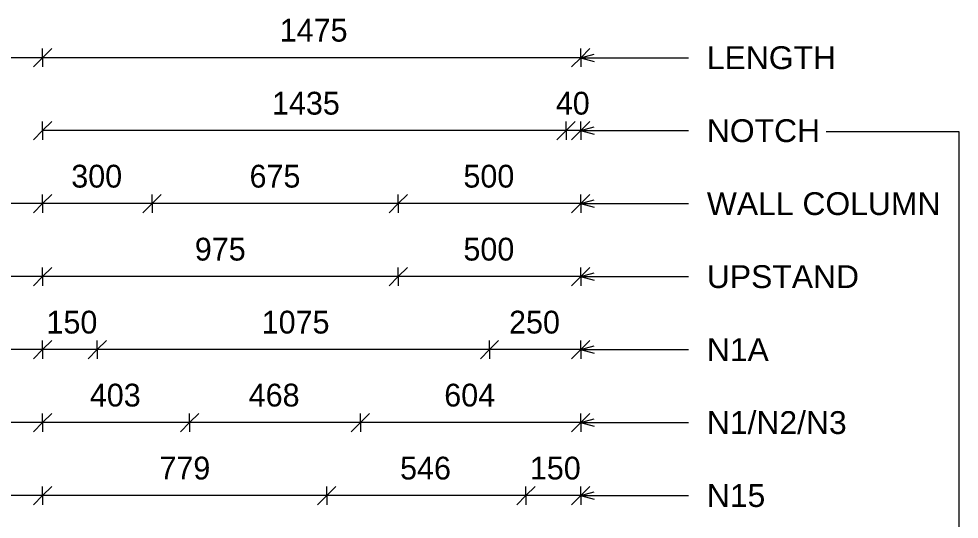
# Model space of a CAD drawing. Header units: millimetres. Extents: x -7945 to 7565, y 1067 to 22619.
# Drawn here: x -6529 to -3951, y 21248 to 22619 of the extents above; entities that cross this region are included whole.
import ezdxf

# ---------------------------------------------------------------- set-up
doc = ezdxf.new("R2010")
doc.units = ezdxf.units.MM
for name, color, linetype, lineweight in [('A-ANNO-DIMS', 211, 'Continuous', 9), ('A-ANNO-DIMS-25', 211, 'Continuous', 9), ('A-DETL-MBND', 5, 'Continuous', 18), ('G-ANNO-TEXT', 231, 'Continuous', 9)]:
    doc.layers.add(name, color=color, linetype=linetype, lineweight=lineweight)
doc.styles.add('Arial', font='arial.ttf', dxfattribs={"height": 62.5})
doc.styles.add('Nirmala UI Semilight', font='NirmalaS.ttf', dxfattribs={"height": 62.5})
doc.dimstyles.new('Arrow_Filled_-_2_5_NI_UI', dxfattribs={"dimscale": 304.8, "dimtxt": 65.460247, "dimasz": 0.164042, "dimexe": 0.082021, "dimexo": 0.0625, "dimgap": 0.082021, "dimtad": 1, "dimdec": 4, "dimzin": 0, "dimdsep": 46, "dimtxsty": 'Nirmala UI Semilight', "dimblk1": 'OBLIQUE', "dimblk2": 'OBLIQUE', "dimsah": 1, "dimcen": 0.09, "dimazin": 0, "dimtfac": 1, "dimtdec": 4, "dimtix": 1, "dimtmove": 0, "dimatfit": 3, "dimfxl": 0.082021, "dimfxlon": 1, "dimtvp": 1, "dimtolj": 1, "dimtzin": 0, "dimarcsym": 2})

# ---------------------------------------------------------------- blocks, each defined once
blk = doc.blocks.new('DIMBLOCK9-Elevation Top')
at = {"layer": 'A-ANNO-DIMS-25'}
for p, q in [((-5592.8, 21512.8), (-5567.8, 21537.8)), ((-5592.8, 21512.8), (-5592.8, 21537.8)), ((-4988.8, 21512.8), (-4963.8, 21537.8)), ((-4988.8, 21512.8), (-4988.8, 21537.8)), ((-5592.8, 21512.8), (-5617.8, 21487.8)), ((-4988.8, 21512.8), (-5592.8, 21512.8)), ((-5592.8, 21512.8), (-5592.8, 21487.8)), ((-4988.8, 21512.8), (-5013.8, 21487.8)), ((-4988.8, 21512.8), (-4988.8, 21487.8))]:
    blk.add_line(p, q, dxfattribs=at)
at = {"layer": 'A-ANNO-DIMS-25', "color": 0, "insert": (-5362.8, 21619.3), "char_height": 62.5, "width": 172.815, "attachment_point": 1, "line_spacing_factor": 1.142579, "style": 'Nirmala UI Semilight'}
blk.add_mtext('604', dxfattribs=at)
blk = doc.blocks.new('_Oblique')
at = {"color": 0, "linetype": 'ByBlock', "lineweight": -2}
blk.add_line((-0.5, -0.5), (0.5, 0.5), dxfattribs=at)
blk = doc.blocks.new('DIMBLOCK10-Elevation Top')
at = {"layer": 'A-ANNO-DIMS-25'}
for p, q in [((-6060.8, 21512.8), (-6035.8, 21537.8)), ((-6060.8, 21512.8), (-6060.8, 21537.8)), ((-5592.8, 21512.8), (-5567.8, 21537.8)), ((-5592.8, 21512.8), (-5592.8, 21537.8)), ((-6060.8, 21512.8), (-6085.8, 21487.8)), ((-5592.8, 21512.8), (-6060.8, 21512.8)), ((-6060.8, 21512.8), (-6060.8, 21487.8)), ((-5592.8, 21512.8), (-5617.8, 21487.8)), ((-5592.8, 21512.8), (-5592.8, 21487.8))]:
    blk.add_line(p, q, dxfattribs=at)
at = {"layer": 'A-ANNO-DIMS-25', "color": 0, "insert": (-5898.8, 21619.3), "char_height": 62.5, "width": 172.815, "attachment_point": 1, "line_spacing_factor": 1.142579, "style": 'Nirmala UI Semilight'}
blk.add_mtext('468', dxfattribs=at)
blk = doc.blocks.new('DIMBLOCK11-Elevation Top')
at = {"layer": 'A-ANNO-DIMS-25'}
for p, q in [((-6463.8, 21512.8), (-6438.8, 21537.8)), ((-6463.8, 21512.8), (-6463.8, 21537.8)), ((-6060.8, 21512.8), (-6035.8, 21537.8)), ((-6060.8, 21512.8), (-6060.8, 21537.8)), ((-6463.8, 21512.8), (-6488.8, 21487.8)), ((-6060.8, 21512.8), (-6463.8, 21512.8)), ((-6463.8, 21512.8), (-6463.8, 21487.8)), ((-6060.8, 21512.8), (-6085.8, 21487.8)), ((-6060.8, 21512.8), (-6060.8, 21487.8))]:
    blk.add_line(p, q, dxfattribs=at)
at = {"layer": 'A-ANNO-DIMS-25', "color": 0, "insert": (-6334.3, 21619.3), "char_height": 62.5, "width": 172.815, "attachment_point": 1, "line_spacing_factor": 1.142579, "style": 'Nirmala UI Semilight'}
blk.add_mtext('403', dxfattribs=at)
blk = doc.blocks.new('DIMBLOCK12-Elevation Top')
at = {"layer": 'A-ANNO-DIMS-25'}
for p, q in [((-5238.8, 21712.8), (-5213.8, 21737.8)), ((-5238.8, 21712.8), (-5238.8, 21737.8)), ((-4988.8, 21712.8), (-4963.8, 21737.8)), ((-4988.8, 21712.8), (-4988.8, 21737.8)), ((-5238.8, 21712.8), (-5263.8, 21687.8)), ((-4988.8, 21712.8), (-5238.8, 21712.8)), ((-5238.8, 21712.8), (-5238.8, 21687.8)), ((-4988.8, 21712.8), (-5013.8, 21687.8)), ((-4988.8, 21712.8), (-4988.8, 21687.8))]:
    blk.add_line(p, q, dxfattribs=at)
at = {"layer": 'A-ANNO-DIMS-25', "color": 0, "insert": (-5185.2, 21819.3), "char_height": 62.5, "width": 171.387, "attachment_point": 1, "line_spacing_factor": 1.142579, "style": 'Nirmala UI Semilight'}
blk.add_mtext('250', dxfattribs=at)
blk = doc.blocks.new('DIMBLOCK13-Elevation Top')
at = {"layer": 'A-ANNO-DIMS-25'}
for p, q in [((-6313.8, 21712.8), (-6288.8, 21737.8)), ((-6313.8, 21712.8), (-6313.8, 21737.8)), ((-5238.8, 21712.8), (-5213.8, 21737.8)), ((-5238.8, 21712.8), (-5238.8, 21737.8)), ((-6313.8, 21712.8), (-6338.8, 21687.8)), ((-5238.8, 21712.8), (-6313.8, 21712.8)), ((-6313.8, 21712.8), (-6313.8, 21687.8)), ((-5238.8, 21712.8), (-5263.8, 21687.8)), ((-5238.8, 21712.8), (-5238.8, 21687.8))]:
    blk.add_line(p, q, dxfattribs=at)
at = {"layer": 'A-ANNO-DIMS-25', "color": 0, "insert": (-5863.2, 21819.3), "char_height": 62.5, "width": 208.521, "attachment_point": 1, "line_spacing_factor": 1.142579, "style": 'Nirmala UI Semilight'}
blk.add_mtext('1075', dxfattribs=at)
blk = doc.blocks.new('DIMBLOCK14-Elevation Top')
at = {"layer": 'A-ANNO-DIMS-25'}
for p, q in [((-6463.8, 21712.8), (-6438.8, 21737.8)), ((-6463.8, 21712.8), (-6463.8, 21737.8)), ((-6313.8, 21712.8), (-6288.8, 21737.8)), ((-6313.8, 21712.8), (-6313.8, 21737.8)), ((-6463.8, 21712.8), (-6488.8, 21687.8)), ((-6313.8, 21712.8), (-6463.8, 21712.8)), ((-6463.8, 21712.8), (-6463.8, 21687.8)), ((-6313.8, 21712.8), (-6338.8, 21687.8)), ((-6313.8, 21712.8), (-6313.8, 21687.8))]:
    blk.add_line(p, q, dxfattribs=at)
at = {"layer": 'A-ANNO-DIMS-25', "color": 0, "insert": (-6453.1, 21819.3), "char_height": 62.5, "width": 154.248, "attachment_point": 1, "line_spacing_factor": 1.142579, "style": 'Nirmala UI Semilight'}
blk.add_mtext('150', dxfattribs=at)
blk = doc.blocks.new('DIMBLOCK15-Elevation Top')
at = {"layer": 'A-ANNO-DIMS-25'}
for p, q in [((-5488.8, 22112.8), (-5463.8, 22137.8)), ((-5488.8, 22112.8), (-5488.8, 22137.8)), ((-4988.8, 22112.8), (-4963.8, 22137.8)), ((-4988.8, 22112.8), (-4988.8, 22137.8)), ((-5488.8, 22112.8), (-5513.8, 22087.8)), ((-4988.8, 22112.8), (-5488.8, 22112.8)), ((-5488.8, 22112.8), (-5488.8, 22087.8)), ((-4988.8, 22112.8), (-5013.8, 22087.8)), ((-4988.8, 22112.8), (-4988.8, 22087.8))]:
    blk.add_line(p, q, dxfattribs=at)
at = {"layer": 'A-ANNO-DIMS-25', "color": 0, "insert": (-5310.2, 22219.3), "char_height": 62.5, "width": 171.387, "attachment_point": 1, "line_spacing_factor": 1.142579, "style": 'Nirmala UI Semilight'}
blk.add_mtext('500', dxfattribs=at)
blk = doc.blocks.new('DIMBLOCK16-Elevation Top')
at = {"layer": 'A-ANNO-DIMS-25'}
for p, q in [((-6163.8, 22112.8), (-6138.8, 22137.8)), ((-6163.8, 22112.8), (-6163.8, 22137.8)), ((-5488.8, 22112.8), (-5463.8, 22137.8)), ((-5488.8, 22112.8), (-5488.8, 22137.8)), ((-6163.8, 22112.8), (-6188.8, 22087.8)), ((-5488.8, 22112.8), (-6163.8, 22112.8)), ((-6163.8, 22112.8), (-6163.8, 22087.8)), ((-5488.8, 22112.8), (-5513.8, 22087.8)), ((-5488.8, 22112.8), (-5488.8, 22087.8))]:
    blk.add_line(p, q, dxfattribs=at)
at = {"layer": 'A-ANNO-DIMS-25', "color": 0, "insert": (-5896.5, 22219.3), "char_height": 62.5, "width": 168.53, "attachment_point": 1, "line_spacing_factor": 1.142579, "style": 'Nirmala UI Semilight'}
blk.add_mtext('675', dxfattribs=at)
blk = doc.blocks.new('DIMBLOCK17-Elevation Top')
at = {"layer": 'A-ANNO-DIMS-25'}
for p, q in [((-6463.8, 22112.8), (-6438.8, 22137.8)), ((-6463.8, 22112.8), (-6463.8, 22137.8)), ((-6163.8, 22112.8), (-6138.8, 22137.8)), ((-6163.8, 22112.8), (-6163.8, 22137.8)), ((-6463.8, 22112.8), (-6488.8, 22087.8)), ((-6163.8, 22112.8), (-6463.8, 22112.8)), ((-6463.8, 22112.8), (-6463.8, 22087.8)), ((-6163.8, 22112.8), (-6188.8, 22087.8)), ((-6163.8, 22112.8), (-6163.8, 22087.8))]:
    blk.add_line(p, q, dxfattribs=at)
at = {"layer": 'A-ANNO-DIMS-25', "color": 0, "insert": (-6385.2, 22219.3), "char_height": 62.5, "width": 171.387, "attachment_point": 1, "line_spacing_factor": 1.142579, "style": 'Nirmala UI Semilight'}
blk.add_mtext('300', dxfattribs=at)
blk = doc.blocks.new('DIMBLOCK18-Elevation Top')
at = {"layer": 'A-ANNO-DIMS-25'}
for p, q in [((-6463.8, 22512.8), (-6438.8, 22537.8)), ((-6463.8, 22512.8), (-6463.8, 22537.8)), ((-4988.8, 22512.8), (-4963.8, 22537.8)), ((-4988.8, 22512.8), (-4988.8, 22537.8)), ((-6463.8, 22512.8), (-6488.8, 22487.8)), ((-4988.8, 22512.8), (-6463.8, 22512.8)), ((-6463.8, 22512.8), (-6463.8, 22487.8)), ((-4988.8, 22512.8), (-5013.8, 22487.8)), ((-4988.8, 22512.8), (-4988.8, 22487.8))]:
    blk.add_line(p, q, dxfattribs=at)
at = {"layer": 'A-ANNO-DIMS-25', "color": 0, "insert": (-5813.8, 22619.3), "char_height": 62.5, "width": 209.949, "attachment_point": 1, "line_spacing_factor": 1.142579, "style": 'Nirmala UI Semilight'}
blk.add_mtext('1475', dxfattribs=at)
blk = doc.blocks.new('DIMBLOCK39-Elevation Top')
at = {"layer": 'A-ANNO-DIMS-25'}
for p, q in [((-5138.8, 21312.8), (-5113.8, 21337.8)), ((-5138.8, 21312.8), (-5138.8, 21337.8)), ((-4988.8, 21312.8), (-4963.8, 21337.8)), ((-4988.8, 21312.8), (-4988.8, 21337.8)), ((-5138.8, 21312.8), (-5163.8, 21287.8)), ((-4988.8, 21312.8), (-5138.8, 21312.8)), ((-5138.8, 21312.8), (-5138.8, 21287.8)), ((-4988.8, 21312.8), (-5013.8, 21287.8)), ((-4988.8, 21312.8), (-4988.8, 21287.8))]:
    blk.add_line(p, q, dxfattribs=at)
at = {"layer": 'A-ANNO-DIMS-25', "color": 0, "insert": (-5128.1, 21419.3), "char_height": 62.5, "width": 154.248, "attachment_point": 1, "line_spacing_factor": 1.142579, "style": 'Nirmala UI Semilight'}
blk.add_mtext('150', dxfattribs=at)
blk = doc.blocks.new('DIMBLOCK40-Elevation Top')
at = {"layer": 'A-ANNO-DIMS-25'}
for p, q in [((-5685.1, 21312.8), (-5660.1, 21337.8)), ((-5685.1, 21312.8), (-5685.1, 21337.8)), ((-5138.8, 21312.8), (-5113.8, 21337.8)), ((-5138.8, 21312.8), (-5138.8, 21337.8)), ((-5685.1, 21312.8), (-5710.1, 21287.8)), ((-5138.8, 21312.8), (-5685.1, 21312.8)), ((-5685.1, 21312.8), (-5685.1, 21287.8)), ((-5138.8, 21312.8), (-5163.8, 21287.8)), ((-5138.8, 21312.8), (-5138.8, 21287.8))]:
    blk.add_line(p, q, dxfattribs=at)
at = {"layer": 'A-ANNO-DIMS-25', "color": 0, "insert": (-5483.9, 21419.3), "char_height": 62.5, "width": 172.815, "attachment_point": 1, "line_spacing_factor": 1.142579, "style": 'Nirmala UI Semilight'}
blk.add_mtext('546', dxfattribs=at)
blk = doc.blocks.new('DIMBLOCK41-Elevation Top')
at = {"layer": 'A-ANNO-DIMS-25'}
for p, q in [((-6463.8, 21312.8), (-6438.8, 21337.8)), ((-6463.8, 21312.8), (-6463.8, 21337.8)), ((-5685.1, 21312.8), (-5660.1, 21337.8)), ((-5685.1, 21312.8), (-5685.1, 21337.8)), ((-6463.8, 21312.8), (-6488.8, 21287.8)), ((-5685.1, 21312.8), (-6463.8, 21312.8)), ((-6463.8, 21312.8), (-6463.8, 21287.8)), ((-5685.1, 21312.8), (-5710.1, 21287.8)), ((-5685.1, 21312.8), (-5685.1, 21287.8))]:
    blk.add_line(p, q, dxfattribs=at)
at = {"layer": 'A-ANNO-DIMS-25', "color": 0, "insert": (-6143.5, 21419.3), "char_height": 62.5, "width": 165.674, "attachment_point": 1, "line_spacing_factor": 1.142579, "style": 'Nirmala UI Semilight'}
blk.add_mtext('779', dxfattribs=at)
blk = doc.blocks.new('DIMBLOCK42-Elevation Top')
at = {"layer": 'A-ANNO-DIMS-25'}
for p, q in [((-5028.8, 22312.8), (-5003.8, 22337.8)), ((-5028.8, 22312.8), (-5028.8, 22337.8)), ((-4988.8, 22312.8), (-4963.8, 22337.8)), ((-4988.8, 22312.8), (-4988.8, 22337.8)), ((-5028.8, 22312.8), (-5053.8, 22287.8)), ((-4988.8, 22312.8), (-5028.8, 22312.8)), ((-5028.8, 22312.8), (-5028.8, 22287.8)), ((-4988.8, 22312.8), (-5013.8, 22287.8)), ((-4988.8, 22312.8), (-4988.8, 22287.8))]:
    blk.add_line(p, q, dxfattribs=at)
at = {"layer": 'A-ANNO-DIMS-25', "color": 0, "insert": (-5057, 22419.3), "char_height": 62.5, "width": 115.686, "attachment_point": 1, "line_spacing_factor": 1.142579, "style": 'Nirmala UI Semilight'}
blk.add_mtext('40', dxfattribs=at)
blk = doc.blocks.new('DIMBLOCK43-Elevation Top')
at = {"layer": 'A-ANNO-DIMS-25'}
for p, q in [((-6463.8, 22312.8), (-6438.8, 22337.8)), ((-6463.8, 22312.8), (-6463.8, 22337.8)), ((-5028.8, 22312.8), (-5003.8, 22337.8)), ((-5028.8, 22312.8), (-5028.8, 22337.8)), ((-6463.8, 22312.8), (-6488.8, 22287.8)), ((-5028.8, 22312.8), (-6463.8, 22312.8)), ((-6463.8, 22312.8), (-6463.8, 22287.8)), ((-5028.8, 22312.8), (-5053.8, 22287.8)), ((-5028.8, 22312.8), (-5028.8, 22287.8))]:
    blk.add_line(p, q, dxfattribs=at)
at = {"layer": 'A-ANNO-DIMS-25', "color": 0, "insert": (-5835, 22419.3), "char_height": 62.5, "width": 212.805, "attachment_point": 1, "line_spacing_factor": 1.142579, "style": 'Nirmala UI Semilight'}
blk.add_mtext('1435', dxfattribs=at)
blk = doc.blocks.new('DIMBLOCK47-Elevation Top')
at = {"layer": 'A-ANNO-DIMS-25'}
for p, q in [((-5488.8, 21912.8), (-5463.8, 21937.8)), ((-5488.8, 21912.8), (-5488.8, 21937.8)), ((-4988.8, 21912.8), (-4963.8, 21937.8)), ((-4988.8, 21912.8), (-4988.8, 21937.8)), ((-5488.8, 21912.8), (-5513.8, 21887.8)), ((-4988.8, 21912.8), (-5488.8, 21912.8)), ((-5488.8, 21912.8), (-5488.8, 21887.8)), ((-4988.8, 21912.8), (-5013.8, 21887.8)), ((-4988.8, 21912.8), (-4988.8, 21887.8))]:
    blk.add_line(p, q, dxfattribs=at)
at = {"layer": 'A-ANNO-DIMS-25', "color": 0, "insert": (-5310.2, 22019.3), "char_height": 62.5, "width": 171.387, "attachment_point": 1, "line_spacing_factor": 1.142579, "style": 'Nirmala UI Semilight'}
blk.add_mtext('500', dxfattribs=at)
blk = doc.blocks.new('DIMBLOCK48-Elevation Top')
at = {"layer": 'A-ANNO-DIMS-25'}
for p, q in [((-6463.8, 21912.8), (-6438.8, 21937.8)), ((-6463.8, 21912.8), (-6463.8, 21937.8)), ((-5488.8, 21912.8), (-5463.8, 21937.8)), ((-5488.8, 21912.8), (-5488.8, 21937.8)), ((-6463.8, 21912.8), (-6488.8, 21887.8)), ((-5488.8, 21912.8), (-6463.8, 21912.8)), ((-6463.8, 21912.8), (-6463.8, 21887.8)), ((-5488.8, 21912.8), (-5513.8, 21887.8)), ((-5488.8, 21912.8), (-5488.8, 21887.8))]:
    blk.add_line(p, q, dxfattribs=at)
at = {"layer": 'A-ANNO-DIMS-25', "color": 0, "insert": (-6046.5, 22019.3), "char_height": 62.5, "width": 168.53, "attachment_point": 1, "line_spacing_factor": 1.142579, "style": 'Nirmala UI Semilight'}
blk.add_mtext('975', dxfattribs=at)

msp = doc.modelspace()

# ---------------------------------------------------------------- linework, layer by layer
at = {"layer": 'A-DETL-MBND'}
for p, q in [((-6463.80383, 22512.78852), (-7837.06182, 22512.78852)), ((-3951.27804, 22309.5695), (-4316.27804, 22309.5695)), ((-3951.27804, 20464.5695), (-3951.27804, 22309.5695)), ((-6463.80383, 22112.78852), (-7637.06182, 22112.78852)), ((-6463.80383, 21912.78852), (-7437.06182, 21912.78852)), ((-6463.80383, 21712.78852), (-7237.06182, 21712.78852)), ((-6463.80383, 21512.78852), (-7037.06182, 21512.78852)), ((-6463.80383, 21312.78852), (-7037.06182, 21312.78852))]:
    msp.add_line(p, q, dxfattribs=at)
at = {"layer": 'G-ANNO-TEXT', "color": 10}
for p, q in [((-4988.94996, 22512.80548), (-4951.45008, 22522.85401)), ((-4988.94996, 22512.80548), (-4692.99388, 22512.8089)), ((-4988.94996, 22512.80548), (-4951.44985, 22502.75782)), ((-4988.94765, 22312.80548), (-4951.44777, 22322.85401)), ((-4988.94765, 22312.80548), (-4692.99157, 22312.8089)), ((-4988.94765, 22312.80548), (-4951.44753, 22302.75782)), ((-4988.94534, 22112.80548), (-4951.44545, 22122.85401)), ((-4988.94534, 22112.80548), (-4692.98925, 22112.8089)), ((-4988.94534, 22112.80548), (-4951.44522, 22102.75782)), ((-4988.94534, 21912.80548), (-4951.44545, 21922.85401)), ((-4988.94534, 21912.80548), (-4692.98925, 21912.8089)), ((-4988.94534, 21912.80548), (-4951.44522, 21902.75782)), ((-4988.94244, 21712.80449), (-4951.44256, 21722.85301)), ((-4988.94244, 21712.80449), (-4692.98636, 21712.80791)), ((-4988.94244, 21712.80449), (-4951.44233, 21702.75682)), ((-4988.94013, 21512.80449), (-4951.44025, 21522.85301)), ((-4988.94013, 21512.80449), (-4692.98423, 21512.80791)), ((-4988.94013, 21512.80449), (-4951.44001, 21502.75682)), ((-4988.93781, 21312.80449), (-4951.43793, 21322.85301)), ((-4988.93781, 21312.80449), (-4692.98173, 21312.80791)), ((-4988.93781, 21312.80449), (-4951.4377, 21302.75682))]:
    msp.add_line(p, q, dxfattribs=at)

# ---------------------------------------------------------------- texts
at = {"layer": 'G-ANNO-TEXT', "color": 7, "char_height": 62.5, "attachment_point": 1, "rotation": 0.00066301, "style": 'Arial'}
for s, insert, width in [('LENGTH', (-4642.99424, 22544.05948), 428.9028125), ('NOTCH', (-4642.99193, 22344.05948), 376.793125), ('WALL COLUMN', (-4642.98961, 22144.05948), 775.6326562), ('UPSTAND', (-4642.98961, 21944.05948), 505.063125), ('N1A', (-4642.98672, 21744.05849), 204.4303125), ('N1/N2/N3', (-4642.98459, 21544.05849), 462.9745312), ('N15', (-4642.98209, 21344.05849), 192.405)]:
    msp.add_mtext(s, dxfattribs=dict(at, insert=insert, width=width))

# ---------------------------------------------------------------- dimensions: what is measured, and where the dimension line sits
at = {"layer": 'A-ANNO-DIMS'}
for base, p1, p2, override, picture, middle in [((-6463.80383, 22512.78852), (-4988.80383, 22487.78852), (-6463.80383, 22487.78852), {"dimpost": '<>', "dimfxl": 1475}, 'DIMBLOCK18-Elevation Top', (-5726.30383, 22570.25888)), ((-6463.80383, 22312.78852), (-5028.80383, 22287.78852), (-6463.80383, 22287.78852), {"dimpost": '<>', "dimfxl": 1435}, 'DIMBLOCK43-Elevation Top', (-5746.30383, 22370.28067)), ((-6163.80383, 22112.788516), (-5488.776078, 22087.788516), (-6163.80383, 22087.788516), {"dimpost": '<>', "dimfxl": 675.027752}, 'DIMBLOCK16-Elevation Top', (-5826.289954, 22170.106333)), ((-5488.776078, 22112.788516), (-4988.80383, 22087.788516), (-5488.776078, 22087.788516), {"dimpost": '<>', "dimfxl": 499.972248}, 'DIMBLOCK15-Elevation Top', (-5238.789954, 22170.084541)), ((-5138.80383, 21312.78852), (-4988.80383, 21287.78852), (-5138.80383, 21287.78852), {"dimpost": '<>', "dimfxl": 150}, 'DIMBLOCK39-Elevation Top', (-5063.80383, 21370.25888))]:
    dim = msp.add_linear_dim(base=base, p1=p1, p2=p2, angle=0, dimstyle='Arrow_Filled_-_2_5_NI_UI', override=override, dxfattribs=at)
    dim.commit()
    dim.dimension.update_dxf_attribs({"geometry": picture, "text_midpoint": middle})
for base, p1, p2, override, picture, middle in [((-5028.80383, 22312.78852), (-4988.80383, 22287.78852), (-5028.80383, 22287.78852), {"dimpost": '<>', "dimfxl": 40}, 'DIMBLOCK42-Elevation Top', (-5008.80383, 22370.08454)), ((-6463.80383, 22112.78852), (-6163.80383, 22087.78852), (-6463.80383, 22087.78852), {"dimpost": '<>', "dimfxl": 300}, 'DIMBLOCK17-Elevation Top', (-6313.80383, 22170.10633)), ((-6463.80383, 21912.788516), (-5488.776078, 21887.788516), (-6463.80383, 21887.788516), {"dimpost": '<>', "dimfxl": 975.027752}, 'DIMBLOCK48-Elevation Top', (-5976.289954, 21970.106333)), ((-5488.776078, 21912.788516), (-4988.80383, 21887.788516), (-5488.776078, 21887.788516), {"dimpost": '<>', "dimfxl": 499.972248}, 'DIMBLOCK47-Elevation Top', (-5238.789954, 21970.084541)), ((-6463.80383, 21712.78852), (-6313.80383, 21687.78852), (-6463.80383, 21687.78852), {"dimpost": '<>', "dimfxl": 150}, 'DIMBLOCK14-Elevation Top', (-6388.80383, 21770.25888)), ((-6313.80383, 21712.78852), (-5238.80383, 21687.78852), (-6313.80383, 21687.78852), {"dimpost": '<>', "dimfxl": 1075}, 'DIMBLOCK13-Elevation Top', (-5776.30383, 21770.25888)), ((-5238.80383, 21712.78852), (-4988.80383, 21687.78852), (-5238.80383, 21687.78852), {"dimpost": '<>', "dimfxl": 250}, 'DIMBLOCK12-Elevation Top', (-5113.80383, 21770.08454)), ((-6463.80383, 21512.78852), (-6060.80383, 21487.78852), (-6463.80383, 21487.78852), {"dimpost": '<>', "dimfxl": 403}, 'DIMBLOCK11-Elevation Top', (-6262.30383, 21570.10633)), ((-6060.80383, 21512.78852), (-5592.80383, 21487.78852), (-6060.80383, 21487.78852), {"dimpost": '<>', "dimfxl": 468}, 'DIMBLOCK10-Elevation Top', (-5826.80383, 21570.10633)), ((-5592.80383, 21512.78852), (-4988.80383, 21487.78852), (-5592.80383, 21487.78852), {"dimpost": '<>', "dimfxl": 604}, 'DIMBLOCK9-Elevation Top', (-5290.80383, 21570.10633)), ((-6463.80383, 21312.78852), (-5685.05383, 21287.78852), (-6463.80383, 21287.78852), {"dimpost": '<>', "dimfxl": 778.75}, 'DIMBLOCK41-Elevation Top', (-6074.42883, 21370.10633)), ((-5685.05383, 21312.78852), (-5138.80383, 21287.78852), (-5685.05383, 21287.78852), {"dimpost": '<>', "dimfxl": 546.25}, 'DIMBLOCK40-Elevation Top', (-5411.92883, 21370.10633))]:
    dim = msp.add_linear_dim(base=base, p1=p1, p2=p2, dimstyle='Arrow_Filled_-_2_5_NI_UI', override=override, dxfattribs=at)
    dim.commit()
    dim.dimension.update_dxf_attribs({"geometry": picture, "text_midpoint": middle})

doc.saveas('drawing.dxf')
